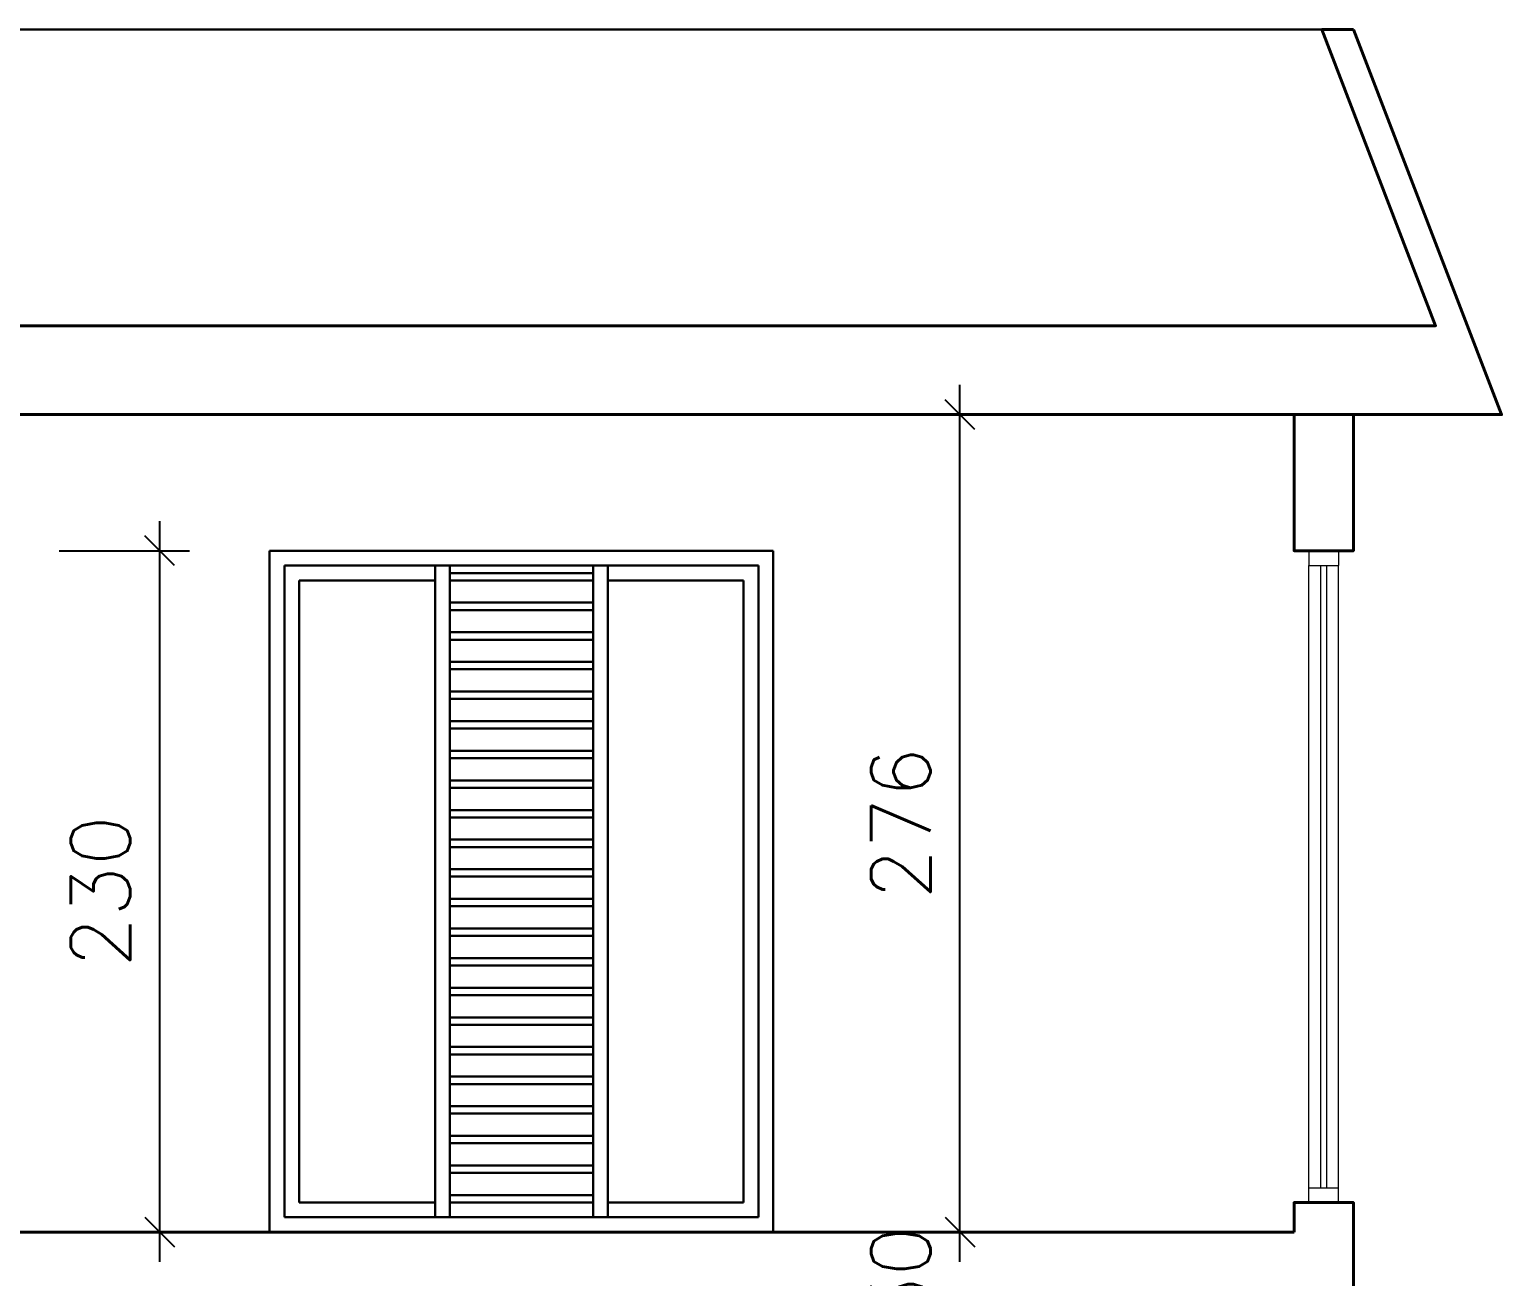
# Model space of a CAD drawing. Header units: millimetres. Extents: x -5645 to 36496, y -6563 to 7144.
# Drawn here: x 7214.8 to 7711.7, y 132.3 to 553.3 of the extents above; entities that cross this region are included whole.
import ezdxf

# ---------------------------------------------------------------- set-up
doc = ezdxf.new("R2010")
doc.units = ezdxf.units.MM
doc.header["$LTSCALE"] = 100
doc.layers.get('0').update_dxf_attribs({"lineweight": 40})
doc.layers.add('DIM', color=8, linetype='Continuous')
doc.layers.add('WE', color=4, linetype='Continuous', lineweight=30)
doc.layers.add('WIN', color=4, linetype='Continuous', lineweight=9)
doc.styles.add('SDIM', font='ROMANSP.shx')
doc.dimstyles.new('dim', dxfattribs={"dimscale": 100, "dimtxt": 0.2, "dimasz": 0.1, "dimexe": 0.1, "dimexo": 0, "dimgap": 0.1, "dimtad": 1, "dimdec": 0, "dimzin": 0, "dimdsep": 46, "dimtxsty": 'SDIM', "dimblk1": 'OBLIQUE', "dimblk2": 'OBLIQUE', "dimsah": 1, "dimcen": 0.1, "dimdle": 0.1, "dimclrd": 42, "dimclre": 42, "dimclrt": 3, "dimazin": 0, "dimtfac": 0.005556, "dimtdec": 0, "dimtix": 1, "dimtofl": 0, "dimtmove": 2, "dimatfit": 3, "dimldrblk": 'OBLIQUE', "dimfxl": 1, "dimtolj": 1, "dimtzin": 0, "dimarcsym": 0})

# ---------------------------------------------------------------- blocks, each defined once
blk = doc.blocks.new('_OBLIQUE')
at = {"color": 0, "linetype": 'ByBlock'}
blk.add_line((-0.5, -0.5), (0.5, 0.5), dxfattribs=at)
blk = doc.blocks.new('*D6')
at = {"layer": 'DEFPOINTS', "color": 0, "transparency": 16777216}
for p in [(7494.94, 423.27), (7528.88, 423.27), (7494.94, 147.27)]:
    blk.add_point(p, dxfattribs=at)
at = {"layer": 'DIM', "color": 42, "lineweight": -2, "transparency": 16777216}
for p, q in [((7528.88, 137.27), (7528.88, 433.27)), ((7494.94, 423.27), (7538.88, 423.27)), ((7494.94, 147.27), (7538.88, 147.27))]:
    blk.add_line(p, q, dxfattribs=at)
at = {"layer": 'DIM', "color": 42, "lineweight": -2, "transparency": 16777216, "xscale": 10, "yscale": 10, "zscale": 10}
for p, rotation in [((7528.88, 423.27), 90), ((7528.88, 147.27), 270)]:
    blk.add_blockref('_OBLIQUE', p, dxfattribs=dict(at, rotation=rotation))
at = {"layer": 'DIM', "color": 3, "transparency": 16777216, "insert": (7508.88, 285.27), "char_height": 20, "attachment_point": 5, "rotation": 90, "style": 'SDIM'}
blk.add_mtext('\\A1;276', dxfattribs=at)
blk = doc.blocks.new('*D7')
at = {"layer": 'DEFPOINTS', "color": 0, "transparency": 16777216}
for p in [(7224.85, 377.27), (7258.79, 377.27), (7224.85, 147.27)]:
    blk.add_point(p, dxfattribs=at)
at = {"layer": 'DIM', "color": 42, "lineweight": -2, "transparency": 16777216}
for p, q in [((7258.79, 137.27), (7258.79, 387.27)), ((7224.85, 377.27), (7268.79, 377.27)), ((7224.85, 147.27), (7268.79, 147.27))]:
    blk.add_line(p, q, dxfattribs=at)
at = {"layer": 'DIM', "color": 42, "lineweight": -2, "transparency": 16777216, "xscale": 10, "yscale": 10, "zscale": 10}
for p, rotation in [((7258.79, 377.27), 90), ((7258.79, 147.27), 270)]:
    blk.add_blockref('_OBLIQUE', p, dxfattribs=dict(at, rotation=rotation))
at = {"layer": 'DIM', "color": 3, "transparency": 16777216, "insert": (7238.79, 262.27), "char_height": 20, "attachment_point": 5, "rotation": 90, "style": 'SDIM'}
blk.add_mtext('\\A1;230', dxfattribs=at)
blk = doc.blocks.new('*D10')
at = {"layer": 'DEFPOINTS', "color": 0, "transparency": 16777216}
for p in [(7494.94, 147.27), (7528.88, 147.27), (7494.94, 117.27)]:
    blk.add_point(p, dxfattribs=at)
at = {"layer": 'DIM', "color": 42, "lineweight": -2, "transparency": 16777216}
for p, q in [((7494.94, 147.27), (7538.88, 147.27)), ((7494.94, 117.27), (7538.88, 117.27))]:
    blk.add_line(p, q, dxfattribs=at)
at = {"layer": 'DIM', "color": 3, "transparency": 16777216, "insert": (7508.88, 132.27), "char_height": 20, "attachment_point": 5, "rotation": 90, "style": 'SDIM'}
blk.add_mtext('\\A1;30', dxfattribs=at)

msp = doc.modelspace()

# ---------------------------------------------------------------- linework, layer by layer
msp.add_line((6744.27, 147.27), (7641.68, 147.27))
for points in [[(6356.52, 453.27), (7689.43, 453.27), (7650.97, 553.27)], [(6404.27, 423.27), (7711.68, 423.27), (7661.68, 553.27)], [(7650.97, 553.27), (7661.68, 553.27)], [(7661.68, 423.27), (7661.68, 377.27), (7641.68, 377.27), (7641.68, 423.27)], [(7641.68, 147.27), (7641.68, 157.27), (7661.68, 157.27), (7661.68, 71.27)]]:
    msp.add_lwpolyline(points)
at = {"layer": 'WE'}
for p, q in [((7295.87, 377.27, 10), (7465.87, 377.27, 10)), ((7295.87, 362.27, 10), (7295.87, 377.27, 10)), ((7465.87, 377.27, 10), (7465.87, 362.27, 10)), ((7300.87, 372.27, 10), (7460.87, 372.27, 10)), ((7300.87, 362.27, 10), (7300.87, 372.27, 10)), ((7300.87, 362.27, 5), (7300.87, 372.27, 5)), ((7300.87, 372.27, 5), (7351.7, 372.27, 5)), ((7351.7, 372.27, 5), (7351.7, 367.27, 5)), ((7351.7, 362.27, 7.5), (7351.7, 372.27, 7.5)), ((7351.7, 372.27, 7.5), (7356.7, 372.27, 7.5)), ((7356.7, 369.77, 5), (7356.7, 372.27, 5)), ((7356.7, 372.27, 5), (7405.03, 372.27, 5)), ((7356.7, 372.27, 7.5), (7356.7, 369.77, 7.5)), ((7356.7, 369.77, 5), (7405.03, 369.77, 5)), ((7356.7, 369.77, 7.5), (7405.03, 369.77, 7.5)), ((7405.03, 372.27, 5), (7405.03, 369.77, 5)), ((7410.03, 372.27, 7.5), (7405.03, 372.27, 7.5)), ((7405.03, 372.27, 7.5), (7405.03, 369.77, 7.5)), ((7410.03, 372.27, 5), (7460.87, 372.27, 5)), ((7410.03, 367.27, 5), (7410.03, 372.27, 5)), ((7410.03, 362.27, 7.5), (7410.03, 372.27, 7.5)), ((7460.87, 372.27, 10), (7460.87, 362.27, 10)), ((7460.87, 372.27, 5), (7460.87, 362.27, 5)), ((7305.87, 362.27, 5), (7305.87, 367.27, 5)), ((7305.87, 367.27, 5), (7351.7, 367.27, 5)), ((7405.03, 367.27, 7.5), (7356.7, 367.27, 7.5)), ((7356.7, 367.27, 7.5), (7356.7, 362.27, 7.5)), ((7405.03, 367.27, 7.5), (7405.03, 362.27, 7.5)), ((7410.03, 367.27, 5), (7455.87, 367.27, 5)), ((7455.87, 367.27, 5), (7455.87, 362.27, 5)), ((7295.87, 147.27, 15), (7295.87, 362.27, 15)), ((7300.87, 237.27, 10), (7300.87, 362.27, 10)), ((7300.87, 152.27, 15), (7300.87, 362.27, 15)), ((7305.87, 157.27, 10), (7305.87, 362.27, 10)), ((7351.7, 237.27, 12.5), (7351.7, 362.27, 12.5)), ((7356.7, 362.27, 12.5), (7356.7, 359.77, 12.5)), ((7356.7, 359.77, 12.5), (7405.03, 359.77, 12.5)), ((7405.03, 362.27, 12.5), (7405.03, 359.77, 12.5)), ((7410.03, 157.27, 12.5), (7410.03, 362.27, 12.5)), ((7455.87, 362.27, 10), (7455.87, 157.27, 10)), ((7460.87, 362.27, 15), (7460.87, 237.27, 15)), ((7460.87, 362.27, 10), (7460.87, 152.27, 10)), ((7465.87, 362.27, 15), (7465.87, 147.27, 15)), ((7356.7, 357.27, 12.5), (7356.7, 349.77, 12.5)), ((7405.03, 357.27, 12.5), (7356.7, 357.27, 12.5)), ((7405.03, 357.27, 12.5), (7405.03, 349.77, 12.5)), ((7356.7, 349.77, 12.5), (7405.03, 349.77, 12.5)), ((7405.03, 347.27, 12.5), (7356.7, 347.27, 12.5)), ((7356.7, 347.27, 12.5), (7356.7, 339.77, 12.5)), ((7405.03, 347.27, 12.5), (7405.03, 339.77, 12.5)), ((7356.7, 339.77, 12.5), (7405.03, 339.77, 12.5)), ((7356.7, 337.27, 12.5), (7356.7, 329.77, 12.5)), ((7405.03, 337.27, 12.5), (7356.7, 337.27, 12.5)), ((7405.03, 337.27, 12.5), (7405.03, 329.77, 12.5)), ((7356.7, 329.77, 12.5), (7405.03, 329.77, 12.5)), ((7405.03, 327.27, 12.5), (7356.7, 327.27, 12.5)), ((7356.7, 327.27, 12.5), (7356.7, 319.77, 12.5)), ((7405.03, 327.27, 12.5), (7405.03, 319.77, 12.5)), ((7356.7, 319.77, 12.5), (7405.03, 319.77, 12.5)), ((7356.7, 317.27, 12.5), (7356.7, 309.77, 12.5)), ((7405.03, 317.27, 12.5), (7356.7, 317.27, 12.5)), ((7405.03, 317.27, 12.5), (7405.03, 309.77, 12.5)), ((7356.7, 309.77, 12.5), (7405.03, 309.77, 12.5)), ((7405.03, 307.27, 12.5), (7356.7, 307.27, 12.5)), ((7356.7, 307.27, 12.5), (7356.7, 299.77, 12.5)), ((7405.03, 307.27, 12.5), (7405.03, 299.77, 12.5)), ((7356.7, 299.77, 12.5), (7405.03, 299.77, 12.5)), ((7356.7, 297.27, 12.5), (7356.7, 289.77, 12.5)), ((7405.03, 297.27, 12.5), (7356.7, 297.27, 12.5)), ((7405.03, 297.27, 12.5), (7405.03, 289.77, 12.5)), ((7356.7, 289.77, 12.5), (7405.03, 289.77, 12.5)), ((7356.7, 287.27, 12.5), (7356.7, 279.77, 12.5)), ((7405.03, 287.27, 12.5), (7356.7, 287.27, 12.5)), ((7405.03, 287.27, 12.5), (7405.03, 279.77, 12.5)), ((7356.7, 279.77, 12.5), (7405.03, 279.77, 12.5)), ((7356.7, 277.27, 12.5), (7356.7, 269.77, 12.5)), ((7405.03, 277.27, 12.5), (7356.7, 277.27, 12.5)), ((7405.03, 277.27, 12.5), (7405.03, 269.77, 12.5)), ((7356.7, 269.77, 12.5), (7405.03, 269.77, 12.5)), ((7405.03, 267.27, 12.5), (7356.7, 267.27, 12.5)), ((7356.7, 267.27, 12.5), (7356.7, 259.77, 12.5)), ((7405.03, 267.27, 12.5), (7405.03, 259.77, 12.5)), ((7356.7, 259.77, 12.5), (7405.03, 259.77, 12.5)), ((7356.7, 257.27, 12.5), (7356.7, 249.77, 12.5)), ((7405.03, 257.27, 12.5), (7356.7, 257.27, 12.5)), ((7405.03, 257.27, 12.5), (7405.03, 249.77, 12.5)), ((7356.7, 249.77, 12.5), (7405.03, 249.77, 12.5)), ((7405.03, 247.27, 12.5), (7356.7, 247.27, 12.5)), ((7356.7, 247.27, 12.5), (7356.7, 157.27, 12.5)), ((7405.03, 247.27, 12.5), (7405.03, 239.77, 12.5)), ((7356.7, 239.77, 12.5), (7405.03, 239.77, 12.5)), ((7405.03, 237.27, 12.5), (7356.7, 237.27, 12.5)), ((7356.7, 229.77, 12.5), (7405.03, 229.77, 12.5)), ((7405.03, 227.27, 12.5), (7356.7, 227.27, 12.5)), ((7356.7, 227.27, 12.5), (7356.7, 219.77, 12.5)), ((7405.03, 227.27, 12.5), (7405.03, 219.77, 12.5)), ((7356.7, 219.77, 12.5), (7405.03, 219.77, 12.5)), ((7356.7, 217.27, 12.5), (7356.7, 209.77, 12.5)), ((7405.03, 217.27, 12.5), (7356.7, 217.27, 12.5)), ((7405.03, 217.27, 12.5), (7405.03, 209.77, 12.5)), ((7356.7, 209.77, 12.5), (7405.03, 209.77, 12.5)), ((7405.03, 207.27, 12.5), (7356.7, 207.27, 12.5)), ((7356.7, 207.27, 12.5), (7356.7, 199.77, 12.5)), ((7405.03, 207.27, 12.5), (7405.03, 199.77, 12.5)), ((7356.7, 199.77, 12.5), (7405.03, 199.77, 12.5)), ((7405.03, 197.27, 12.5), (7356.7, 197.27, 12.5)), ((7356.7, 189.77, 12.5), (7405.03, 189.77, 12.5)), ((7405.03, 187.27, 12.5), (7356.7, 187.27, 12.5)), ((7356.7, 179.77, 12.5), (7405.03, 179.77, 12.5)), ((7405.03, 177.27, 12.5), (7356.7, 177.27, 12.5)), ((7356.7, 177.27, 12.5), (7356.7, 169.77, 12.5)), ((7405.03, 177.27, 12.5), (7405.03, 169.77, 12.5)), ((7356.7, 169.77, 12.5), (7405.03, 169.77, 12.5)), ((7405.03, 167.27, 12.5), (7356.7, 167.27, 12.5)), ((7356.7, 167.27, 12.5), (7356.7, 159.77, 12.5)), ((7405.03, 167.27, 12.5), (7405.03, 159.77, 12.5)), ((7356.7, 159.77, 12.5), (7405.03, 159.77, 12.5)), ((7351.7, 157.27, 10), (7305.87, 157.27, 10)), ((7351.7, 157.27, 10), (7351.7, 152.27, 10)), ((7356.7, 157.27, 12.5), (7356.7, 152.27, 12.5)), ((7405.03, 157.27, 12.5), (7356.7, 157.27, 12.5)), ((7356.7, 152.27, 10), (7356.7, 157.27, 10)), ((7405.03, 157.27, 10), (7356.7, 157.27, 10)), ((7405.03, 157.27, 12.5), (7405.03, 152.27, 12.5)), ((7405.03, 157.27, 10), (7405.03, 152.27, 10)), ((7455.87, 157.27, 10), (7410.03, 157.27, 10)), ((7410.03, 152.27, 10), (7410.03, 157.27, 10)), ((7351.7, 152.27, 10), (7300.87, 152.27, 10)), ((7460.87, 152.27, 15), (7300.87, 152.27, 15)), ((7356.7, 152.27, 12.5), (7351.7, 152.27, 12.5)), ((7405.03, 152.27, 10), (7356.7, 152.27, 10)), ((7405.03, 152.27, 12.5), (7410.03, 152.27, 12.5)), ((7460.87, 152.27, 10), (7410.03, 152.27, 10))]:
    msp.add_line(p, q, dxfattribs=at)
at = {"layer": 'WE', "extrusion": (-1, 7.49855e-33, 1.22461e-16)}
for p, q in [((7295.87, 362.27, 10), (7295.87, 377.27, 10)), ((7295.87, 362.27), (7295.87, 377.27)), ((7295.87, 377.27), (7295.87, 377.27, 10)), ((7351.7, 362.27, 7.5), (7351.7, 372.27, 7.5)), ((7351.7, 372.27, -2.5), (7351.7, 362.27, -2.5)), ((7351.7, 372.27, 5), (7351.7, 372.27, 7.5)), ((7351.7, 372.27, -2.5), (7351.7, 372.27)), ((7351.7, 372.27, 5), (7351.7, 367.27, 5)), ((7351.7, 367.27), (7351.7, 372.27)), ((7405.03, 362.27, -2.5), (7405.03, 372.27, -2.5)), ((7405.03, 372.27, -2.5), (7405.03, 372.27)), ((7405.03, 367.27), (7405.03, 372.27)), ((7405.03, 372.27, 5), (7405.03, 369.77, 5)), ((7405.03, 372.27, 5), (7405.03, 372.27, 7.5)), ((7405.03, 372.27, 7.5), (7405.03, 369.77, 7.5)), ((7405.03, 369.77, 5), (7405.03, 369.77, 7.5)), ((7460.87, 372.27, 10), (7460.87, 362.27, 10)), ((7460.87, 372.27, 5), (7460.87, 362.27, 5)), ((7460.87, 372.27, 5), (7460.87, 372.27, 10)), ((7351.7, 367.27, 5), (7351.7, 367.27)), ((7405.03, 367.27, 7.5), (7405.03, 362.27, 7.5)), ((7405.03, 367.27), (7405.03, 367.27, 7.5)), ((7455.87, 367.27, 5), (7455.87, 362.27, 5)), ((7455.87, 362.27), (7455.87, 367.27)), ((7455.87, 367.27), (7455.87, 367.27, 5)), ((7295.87, 147.27, 5), (7295.87, 362.27, 5)), ((7295.87, 362.27, 5), (7295.87, 362.27, 15)), ((7295.87, 147.27, 15), (7295.87, 362.27, 15)), ((7295.87, 362.27, 10), (7295.87, 362.27)), ((7351.7, 362.27, 2.5), (7351.7, 237.27, 2.5)), ((7351.7, 362.27, 2.5), (7351.7, 362.27, 12.5)), ((7351.7, 157.27, 12.5), (7351.7, 362.27, 12.5)), ((7351.7, 362.27, 7.5), (7351.7, 362.27, -2.5)), ((7405.03, 237.27, 2.5), (7405.03, 362.27, 2.5)), ((7405.03, 362.27, 2.5), (7405.03, 362.27, 12.5)), ((7405.03, 362.27, 12.5), (7405.03, 359.77, 12.5)), ((7405.03, 362.27, 7.5), (7405.03, 362.27, -2.5)), ((7405.03, 359.77, 10), (7405.03, 359.77, 12.5)), ((7405.03, 359.77, 10), (7405.03, 357.27, 10)), ((7455.87, 237.27, 5), (7455.87, 362.27, 5)), ((7455.87, 362.27, 5), (7455.87, 362.27, 10)), ((7455.87, 362.27, 10), (7455.87, 237.27, 10)), ((7455.87, 362.27, 5), (7455.87, 362.27)), ((7460.87, 362.27, 10), (7460.87, 237.27, 10)), ((7460.87, 362.27, 10), (7460.87, 362.27, 15)), ((7460.87, 362.27, 15), (7460.87, 237.27, 15)), ((7460.87, 362.27, 10), (7460.87, 362.27, 5)), ((7405.03, 357.27, 10), (7405.03, 357.27, 12.5)), ((7405.03, 357.27, 12.5), (7405.03, 349.77, 12.5)), ((7405.03, 349.77, 10), (7405.03, 349.77, 12.5)), ((7405.03, 349.77, 10), (7405.03, 347.27, 10)), ((7405.03, 347.27, 10), (7405.03, 347.27, 12.5)), ((7405.03, 347.27, 12.5), (7405.03, 339.77, 12.5)), ((7405.03, 339.77, 10), (7405.03, 339.77, 12.5)), ((7405.03, 339.77, 10), (7405.03, 337.27, 10)), ((7405.03, 337.27, 10), (7405.03, 337.27, 12.5)), ((7405.03, 337.27, 12.5), (7405.03, 329.77, 12.5)), ((7405.03, 329.77, 10), (7405.03, 329.77, 12.5)), ((7405.03, 329.77, 10), (7405.03, 327.27, 10)), ((7405.03, 327.27, 10), (7405.03, 327.27, 12.5)), ((7405.03, 327.27, 12.5), (7405.03, 319.77, 12.5)), ((7405.03, 319.77, 10), (7405.03, 319.77, 12.5)), ((7405.03, 319.77, 10), (7405.03, 317.27, 10)), ((7405.03, 317.27, 10), (7405.03, 317.27, 12.5)), ((7405.03, 317.27, 12.5), (7405.03, 309.77, 12.5)), ((7405.03, 309.77, 10), (7405.03, 309.77, 12.5)), ((7405.03, 309.77, 10), (7405.03, 307.27, 10)), ((7405.03, 307.27, 10), (7405.03, 307.27, 12.5)), ((7405.03, 307.27, 12.5), (7405.03, 299.77, 12.5)), ((7405.03, 299.77, 10), (7405.03, 299.77, 12.5)), ((7405.03, 299.77, 10), (7405.03, 297.27, 10)), ((7405.03, 297.27, 10), (7405.03, 297.27, 12.5)), ((7405.03, 297.27, 12.5), (7405.03, 289.77, 12.5)), ((7405.03, 289.77, 10), (7405.03, 289.77, 12.5)), ((7405.03, 289.77, 10), (7405.03, 287.27, 10)), ((7405.03, 287.27, 10), (7405.03, 287.27, 12.5)), ((7405.03, 287.27, 12.5), (7405.03, 279.77, 12.5)), ((7405.03, 279.77, 10), (7405.03, 279.77, 12.5)), ((7405.03, 279.77, 10), (7405.03, 277.27, 10)), ((7405.03, 277.27, 10), (7405.03, 277.27, 12.5)), ((7405.03, 277.27, 12.5), (7405.03, 269.77, 12.5)), ((7405.03, 269.77, 10), (7405.03, 269.77, 12.5)), ((7405.03, 269.77, 10), (7405.03, 267.27, 10)), ((7405.03, 267.27, 10), (7405.03, 267.27, 12.5)), ((7405.03, 267.27, 12.5), (7405.03, 259.77, 12.5)), ((7405.03, 259.77, 10), (7405.03, 259.77, 12.5)), ((7405.03, 259.77, 10), (7405.03, 257.27, 10)), ((7405.03, 257.27, 12.5), (7405.03, 249.77, 12.5)), ((7405.03, 257.27, 10), (7405.03, 257.27, 12.5)), ((7405.03, 249.77, 10), (7405.03, 247.27, 10)), ((7405.03, 249.77, 10), (7405.03, 249.77, 12.5)), ((7405.03, 247.27, 12.5), (7405.03, 157.27, 12.5)), ((7405.03, 247.27, 10), (7405.03, 247.27, 12.5)), ((7405.03, 227.27, 12.5), (7405.03, 219.77, 12.5)), ((7405.03, 219.77, 10), (7405.03, 217.27, 10)), ((7405.03, 219.77, 10), (7405.03, 219.77, 12.5)), ((7405.03, 217.27, 12.5), (7405.03, 209.77, 12.5)), ((7405.03, 217.27, 10), (7405.03, 217.27, 12.5)), ((7405.03, 209.77, 10), (7405.03, 207.27, 10)), ((7405.03, 209.77, 10), (7405.03, 209.77, 12.5)), ((7405.03, 207.27, 12.5), (7405.03, 199.77, 12.5)), ((7405.03, 207.27, 10), (7405.03, 207.27, 12.5)), ((7405.03, 199.77, 10), (7405.03, 197.27, 10)), ((7405.03, 199.77, 10), (7405.03, 199.77, 12.5)), ((7405.03, 197.27, 10), (7405.03, 197.27, 12.5)), ((7405.03, 179.77, 10), (7405.03, 177.27, 10)), ((7405.03, 179.77, 10), (7405.03, 179.77, 12.5)), ((7405.03, 177.27, 12.5), (7405.03, 169.77, 12.5)), ((7405.03, 177.27, 10), (7405.03, 177.27, 12.5)), ((7405.03, 169.77, 10), (7405.03, 167.27, 10)), ((7405.03, 169.77, 10), (7405.03, 169.77, 12.5)), ((7405.03, 167.27, 12.5), (7405.03, 159.77, 12.5)), ((7405.03, 167.27, 10), (7405.03, 167.27, 12.5)), ((7405.03, 159.77, 10), (7405.03, 157.27, 10)), ((7405.03, 159.77, 10), (7405.03, 159.77, 12.5)), ((7351.7, 152.27, 5), (7351.7, 157.27, 5)), ((7351.7, 157.27, 5), (7351.7, 157.27, 10)), ((7351.7, 157.27, 10), (7351.7, 152.27, 10)), ((7405.03, 152.27, 5), (7405.03, 157.27, 5)), ((7405.03, 157.27, 5), (7405.03, 157.27, 10)), ((7405.03, 157.27, 10), (7405.03, 152.27, 10)), ((7405.03, 157.27, 10), (7405.03, 157.27, 12.5)), ((7405.03, 157.27, 12.5), (7405.03, 152.27, 12.5)), ((7455.87, 157.27, 5), (7455.87, 157.27, 10)), ((7351.7, 152.27, 2.5), (7351.7, 152.27, 5)), ((7351.7, 152.27, 10), (7351.7, 152.27, 12.5)), ((7405.03, 152.27, 2.5), (7405.03, 152.27, 5)), ((7405.03, 152.27, 10), (7405.03, 152.27, 12.5)), ((7460.87, 152.27, 10), (7460.87, 152.27, 15))]:
    msp.add_line(p, q, dxfattribs=at)
at = {"layer": 'WE', "extrusion": (0, 1, -6.12323e-17)}
for p, q in [((7295.87, 377.27, 10), (7465.87, 377.27, 10)), ((7295.87, 377.27), (7295.87, 377.27, 10)), ((7295.87, 377.27), (7465.87, 377.27)), ((7465.87, 377.27), (7465.87, 377.27, 10)), ((7351.7, 372.27), (7356.7, 372.27)), ((7351.7, 372.27, -2.5), (7351.7, 372.27)), ((7356.7, 372.27, -2.5), (7351.7, 372.27, -2.5)), ((7356.7, 372.27, -2.5), (7356.7, 372.27)), ((7356.7, 369.77, 7.5), (7405.03, 369.77, 7.5)), ((7356.7, 369.77, 5), (7356.7, 369.77, 7.5)), ((7356.7, 369.77, 5), (7405.03, 369.77, 5)), ((7405.03, 372.27), (7410.03, 372.27)), ((7405.03, 372.27, -2.5), (7405.03, 372.27)), ((7405.03, 372.27, -2.5), (7410.03, 372.27, -2.5)), ((7405.03, 369.77, 5), (7405.03, 369.77, 7.5)), ((7410.03, 372.27, -2.5), (7410.03, 372.27)), ((7295.87, 362.27, 5), (7295.87, 362.27, 15)), ((7300.87, 362.27, 15), (7300.87, 362.27, 10)), ((7305.87, 362.27, 10), (7305.87, 362.27, 5)), ((7351.7, 362.27, 2.5), (7351.7, 362.27, 12.5)), ((7356.7, 362.27, 12.5), (7356.7, 362.27, 2.5)), ((7356.7, 359.77, 12.5), (7405.03, 359.77, 12.5)), ((7356.7, 359.77, 10), (7356.7, 359.77, 12.5)), ((7356.7, 359.77, 10), (7405.03, 359.77, 10)), ((7405.03, 362.27, 2.5), (7405.03, 362.27, 12.5)), ((7405.03, 359.77, 10), (7405.03, 359.77, 12.5)), ((7410.03, 362.27, 12.5), (7410.03, 362.27, 2.5)), ((7455.87, 362.27, 5), (7455.87, 362.27, 10)), ((7460.87, 362.27, 10), (7460.87, 362.27, 15)), ((7465.87, 362.27, 15), (7465.87, 362.27, 5)), ((7356.7, 349.77, 12.5), (7405.03, 349.77, 12.5)), ((7356.7, 349.77, 10), (7356.7, 349.77, 12.5)), ((7356.7, 349.77, 10), (7405.03, 349.77, 10)), ((7405.03, 349.77, 10), (7405.03, 349.77, 12.5)), ((7356.7, 339.77, 12.5), (7405.03, 339.77, 12.5)), ((7356.7, 339.77, 10), (7356.7, 339.77, 12.5)), ((7356.7, 339.77, 10), (7405.03, 339.77, 10)), ((7405.03, 339.77, 10), (7405.03, 339.77, 12.5)), ((7356.7, 329.77, 12.5), (7405.03, 329.77, 12.5)), ((7356.7, 329.77, 10), (7356.7, 329.77, 12.5)), ((7356.7, 329.77, 10), (7405.03, 329.77, 10)), ((7405.03, 329.77, 10), (7405.03, 329.77, 12.5)), ((7356.7, 319.77, 12.5), (7405.03, 319.77, 12.5)), ((7356.7, 319.77, 10), (7356.7, 319.77, 12.5)), ((7356.7, 319.77, 10), (7405.03, 319.77, 10)), ((7405.03, 319.77, 10), (7405.03, 319.77, 12.5)), ((7356.7, 309.77, 12.5), (7405.03, 309.77, 12.5)), ((7356.7, 309.77, 10), (7356.7, 309.77, 12.5)), ((7356.7, 309.77, 10), (7405.03, 309.77, 10)), ((7405.03, 309.77, 10), (7405.03, 309.77, 12.5)), ((7356.7, 299.77, 12.5), (7405.03, 299.77, 12.5)), ((7356.7, 299.77, 10), (7356.7, 299.77, 12.5)), ((7356.7, 299.77, 10), (7405.03, 299.77, 10)), ((7405.03, 299.77, 10), (7405.03, 299.77, 12.5)), ((7356.7, 289.77, 12.5), (7405.03, 289.77, 12.5)), ((7356.7, 289.77, 10), (7356.7, 289.77, 12.5)), ((7356.7, 289.77, 10), (7405.03, 289.77, 10)), ((7405.03, 289.77, 10), (7405.03, 289.77, 12.5)), ((7356.7, 279.77, 12.5), (7405.03, 279.77, 12.5)), ((7356.7, 279.77, 10), (7356.7, 279.77, 12.5)), ((7356.7, 279.77, 10), (7405.03, 279.77, 10)), ((7405.03, 279.77, 10), (7405.03, 279.77, 12.5)), ((7356.7, 269.77, 12.5), (7405.03, 269.77, 12.5)), ((7356.7, 269.77, 10), (7356.7, 269.77, 12.5)), ((7356.7, 269.77, 10), (7405.03, 269.77, 10)), ((7405.03, 269.77, 10), (7405.03, 269.77, 12.5)), ((7356.7, 259.77, 12.5), (7405.03, 259.77, 12.5)), ((7356.7, 259.77, 10), (7356.7, 259.77, 12.5)), ((7356.7, 259.77, 10), (7405.03, 259.77, 10)), ((7405.03, 259.77, 10), (7405.03, 259.77, 12.5)), ((7356.7, 249.77, 12.5), (7405.03, 249.77, 12.5)), ((7356.7, 249.77, 10), (7356.7, 249.77, 12.5)), ((7356.7, 249.77, 10), (7405.03, 249.77, 10)), ((7405.03, 249.77, 10), (7405.03, 249.77, 12.5)), ((7356.7, 219.77, 12.5), (7405.03, 219.77, 12.5)), ((7356.7, 219.77, 10), (7356.7, 219.77, 12.5)), ((7356.7, 219.77, 10), (7405.03, 219.77, 10)), ((7405.03, 219.77, 10), (7405.03, 219.77, 12.5)), ((7356.7, 209.77, 12.5), (7405.03, 209.77, 12.5)), ((7356.7, 209.77, 10), (7356.7, 209.77, 12.5)), ((7356.7, 209.77, 10), (7405.03, 209.77, 10)), ((7405.03, 209.77, 10), (7405.03, 209.77, 12.5)), ((7356.7, 199.77, 12.5), (7405.03, 199.77, 12.5)), ((7356.7, 199.77, 10), (7356.7, 199.77, 12.5)), ((7356.7, 199.77, 10), (7405.03, 199.77, 10)), ((7405.03, 199.77, 10), (7405.03, 199.77, 12.5)), ((7356.7, 189.77, 12.5), (7405.03, 189.77, 12.5)), ((7356.7, 189.77, 10), (7405.03, 189.77, 10)), ((7356.7, 179.77, 12.5), (7405.03, 179.77, 12.5)), ((7356.7, 179.77, 10), (7356.7, 179.77, 12.5)), ((7356.7, 179.77, 10), (7405.03, 179.77, 10)), ((7405.03, 179.77, 10), (7405.03, 179.77, 12.5)), ((7356.7, 169.77, 12.5), (7405.03, 169.77, 12.5)), ((7356.7, 169.77, 10), (7356.7, 169.77, 12.5)), ((7356.7, 169.77, 10), (7405.03, 169.77, 10)), ((7405.03, 169.77, 10), (7405.03, 169.77, 12.5)), ((7356.7, 159.77, 12.5), (7405.03, 159.77, 12.5)), ((7356.7, 159.77, 10), (7356.7, 159.77, 12.5)), ((7356.7, 159.77, 10), (7405.03, 159.77, 10)), ((7405.03, 159.77, 10), (7405.03, 159.77, 12.5)), ((7305.87, 157.27, 5), (7351.7, 157.27, 5)), ((7351.7, 157.27, 10), (7305.87, 157.27, 10)), ((7305.87, 157.27, 5), (7305.87, 157.27, 10)), ((7351.7, 157.27, 5), (7351.7, 157.27, 10)), ((7356.7, 157.27, 10), (7356.7, 157.27, 5)), ((7405.03, 157.27, 10), (7356.7, 157.27, 10)), ((7356.7, 157.27, 5), (7405.03, 157.27, 5)), ((7405.03, 157.27, 5), (7405.03, 157.27, 10)), ((7410.03, 157.27, 10), (7410.03, 157.27, 5)), ((7455.87, 157.27, 10), (7410.03, 157.27, 10)), ((7410.03, 157.27, 5), (7455.87, 157.27, 5)), ((7455.87, 157.27, 5), (7455.87, 157.27, 10)), ((7460.87, 152.27, 15), (7300.87, 152.27, 15)), ((7300.87, 152.27, 10), (7300.87, 152.27, 15)), ((7351.7, 152.27, 10), (7300.87, 152.27, 10)), ((7351.7, 152.27, 10), (7351.7, 152.27, 12.5)), ((7356.7, 152.27, 12.5), (7351.7, 152.27, 12.5)), ((7405.03, 152.27, 10), (7356.7, 152.27, 10)), ((7356.7, 152.27, 10), (7356.7, 152.27, 12.5)), ((7405.03, 152.27, 12.5), (7410.03, 152.27, 12.5)), ((7405.03, 152.27, 10), (7405.03, 152.27, 12.5)), ((7460.87, 152.27, 10), (7410.03, 152.27, 10)), ((7410.03, 152.27, 10), (7410.03, 152.27, 12.5)), ((7460.87, 152.27, 10), (7460.87, 152.27, 15))]:
    msp.add_line(p, q, dxfattribs=at)
at = {"layer": 'WE', "extrusion": (-1.22461e-16, -6.12323e-17, -1)}
for p, q in [((7295.87, 377.27), (7465.87, 377.27)), ((7295.87, 362.27), (7295.87, 377.27)), ((7465.87, 377.27), (7465.87, 362.27)), ((7351.7, 372.27, -2.5), (7351.7, 362.27, -2.5)), ((7356.7, 372.27, -2.5), (7351.7, 372.27, -2.5)), ((7351.7, 367.27), (7351.7, 372.27)), ((7351.7, 372.27), (7356.7, 372.27)), ((7356.7, 362.27, -2.5), (7356.7, 372.27, -2.5)), ((7356.7, 372.27), (7356.7, 367.27)), ((7405.03, 362.27, -2.5), (7405.03, 372.27, -2.5)), ((7405.03, 372.27, -2.5), (7410.03, 372.27, -2.5)), ((7405.03, 372.27), (7410.03, 372.27)), ((7405.03, 367.27), (7405.03, 372.27)), ((7410.03, 372.27, -2.5), (7410.03, 362.27, -2.5)), ((7410.03, 372.27), (7410.03, 367.27)), ((7305.87, 367.27), (7305.87, 362.27)), ((7351.7, 367.27), (7305.87, 367.27)), ((7405.03, 367.27), (7356.7, 367.27)), ((7455.87, 367.27), (7410.03, 367.27)), ((7455.87, 362.27), (7455.87, 367.27)), ((7295.87, 147.27, 5), (7295.87, 362.27, 5)), ((7305.87, 362.27, 5), (7305.87, 237.27, 5)), ((7351.7, 362.27, 2.5), (7351.7, 237.27, 2.5)), ((7356.7, 237.27, 2.5), (7356.7, 362.27, 2.5)), ((7356.7, 357.27, 10), (7356.7, 359.77, 10)), ((7356.7, 359.77, 10), (7405.03, 359.77, 10)), ((7405.03, 237.27, 2.5), (7405.03, 362.27, 2.5)), ((7405.03, 359.77, 10), (7405.03, 357.27, 10)), ((7410.03, 362.27, 2.5), (7410.03, 237.27, 2.5)), ((7455.87, 237.27, 5), (7455.87, 362.27, 5)), ((7465.87, 362.27, 5), (7465.87, 237.27, 5)), ((7405.03, 357.27, 10), (7356.7, 357.27, 10)), ((7356.7, 347.27, 10), (7356.7, 349.77, 10)), ((7356.7, 349.77, 10), (7405.03, 349.77, 10)), ((7405.03, 349.77, 10), (7405.03, 347.27, 10)), ((7405.03, 347.27, 10), (7356.7, 347.27, 10)), ((7356.7, 337.27, 10), (7356.7, 339.77, 10)), ((7356.7, 339.77, 10), (7405.03, 339.77, 10)), ((7405.03, 339.77, 10), (7405.03, 337.27, 10)), ((7405.03, 337.27, 10), (7356.7, 337.27, 10)), ((7356.7, 327.27, 10), (7356.7, 329.77, 10)), ((7356.7, 329.77, 10), (7405.03, 329.77, 10)), ((7405.03, 329.77, 10), (7405.03, 327.27, 10)), ((7405.03, 327.27, 10), (7356.7, 327.27, 10)), ((7356.7, 317.27, 10), (7356.7, 319.77, 10)), ((7356.7, 319.77, 10), (7405.03, 319.77, 10)), ((7405.03, 319.77, 10), (7405.03, 317.27, 10)), ((7405.03, 317.27, 10), (7356.7, 317.27, 10)), ((7356.7, 307.27, 10), (7356.7, 309.77, 10)), ((7356.7, 309.77, 10), (7405.03, 309.77, 10)), ((7405.03, 309.77, 10), (7405.03, 307.27, 10)), ((7405.03, 307.27, 10), (7356.7, 307.27, 10)), ((7356.7, 297.27, 10), (7356.7, 299.77, 10)), ((7356.7, 299.77, 10), (7405.03, 299.77, 10)), ((7405.03, 299.77, 10), (7405.03, 297.27, 10)), ((7405.03, 297.27, 10), (7356.7, 297.27, 10)), ((7356.7, 287.27, 10), (7356.7, 289.77, 10)), ((7356.7, 289.77, 10), (7405.03, 289.77, 10)), ((7405.03, 289.77, 10), (7405.03, 287.27, 10)), ((7405.03, 287.27, 10), (7356.7, 287.27, 10)), ((7356.7, 277.27, 10), (7356.7, 279.77, 10)), ((7356.7, 279.77, 10), (7405.03, 279.77, 10)), ((7405.03, 279.77, 10), (7405.03, 277.27, 10)), ((7405.03, 277.27, 10), (7356.7, 277.27, 10)), ((7356.7, 267.27, 10), (7356.7, 269.77, 10)), ((7356.7, 269.77, 10), (7405.03, 269.77, 10)), ((7405.03, 269.77, 10), (7405.03, 267.27, 10)), ((7405.03, 267.27, 10), (7356.7, 267.27, 10)), ((7356.7, 257.27, 10), (7356.7, 259.77, 10)), ((7356.7, 259.77, 10), (7405.03, 259.77, 10)), ((7405.03, 259.77, 10), (7405.03, 257.27, 10)), ((7405.03, 257.27, 10), (7356.7, 257.27, 10)), ((7356.7, 247.27, 10), (7356.7, 249.77, 10)), ((7356.7, 249.77, 10), (7405.03, 249.77, 10)), ((7405.03, 249.77, 10), (7405.03, 247.27, 10)), ((7405.03, 247.27, 10), (7356.7, 247.27, 10)), ((7356.7, 217.27, 10), (7356.7, 219.77, 10)), ((7356.7, 219.77, 10), (7405.03, 219.77, 10)), ((7405.03, 219.77, 10), (7405.03, 217.27, 10)), ((7405.03, 217.27, 10), (7356.7, 217.27, 10)), ((7356.7, 207.27, 10), (7356.7, 209.77, 10)), ((7356.7, 209.77, 10), (7405.03, 209.77, 10)), ((7405.03, 209.77, 10), (7405.03, 207.27, 10)), ((7405.03, 207.27, 10), (7356.7, 207.27, 10)), ((7356.7, 197.27, 10), (7356.7, 199.77, 10)), ((7356.7, 199.77, 10), (7405.03, 199.77, 10)), ((7405.03, 199.77, 10), (7405.03, 197.27, 10)), ((7405.03, 197.27, 10), (7356.7, 197.27, 10)), ((7356.7, 189.77, 10), (7405.03, 189.77, 10)), ((7405.03, 187.27, 10), (7356.7, 187.27, 10)), ((7356.7, 177.27, 10), (7356.7, 179.77, 10)), ((7356.7, 179.77, 10), (7405.03, 179.77, 10)), ((7405.03, 179.77, 10), (7405.03, 177.27, 10)), ((7405.03, 177.27, 10), (7356.7, 177.27, 10)), ((7356.7, 167.27, 10), (7356.7, 169.77, 10)), ((7356.7, 169.77, 10), (7405.03, 169.77, 10)), ((7405.03, 169.77, 10), (7405.03, 167.27, 10)), ((7405.03, 167.27, 10), (7356.7, 167.27, 10)), ((7356.7, 157.27, 10), (7356.7, 159.77, 10)), ((7356.7, 159.77, 10), (7405.03, 159.77, 10)), ((7405.03, 159.77, 10), (7405.03, 157.27, 10)), ((7305.87, 157.27, 5), (7351.7, 157.27, 5)), ((7351.7, 152.27, 5), (7351.7, 157.27, 5)), ((7356.7, 157.27, 5), (7405.03, 157.27, 5)), ((7356.7, 157.27, 5), (7356.7, 152.27, 5)), ((7405.03, 157.27, 10), (7356.7, 157.27, 10)), ((7405.03, 152.27, 5), (7405.03, 157.27, 5)), ((7410.03, 157.27, 5), (7455.87, 157.27, 5)), ((7410.03, 157.27, 5), (7410.03, 152.27, 5)), ((7356.7, 152.27, 5), (7351.7, 152.27, 5)), ((7351.7, 152.27, 2.5), (7356.7, 152.27, 2.5)), ((7410.03, 152.27, 2.5), (7405.03, 152.27, 2.5)), ((7410.03, 152.27, 5), (7405.03, 152.27, 5))]:
    msp.add_line(p, q, dxfattribs=at)
at = {"layer": 'WE', "extrusion": (1, -7.49855e-33, -1.22461e-16)}
for p, q in [((7465.87, 377.27), (7465.87, 362.27)), ((7465.87, 377.27, 10), (7465.87, 362.27, 10)), ((7465.87, 377.27), (7465.87, 377.27, 10)), ((7300.87, 362.27, 5), (7300.87, 372.27, 5)), ((7300.87, 362.27, 10), (7300.87, 372.27, 10)), ((7300.87, 372.27, 5), (7300.87, 372.27, 10)), ((7356.7, 369.77, 5), (7356.7, 372.27, 5)), ((7356.7, 372.27, 5), (7356.7, 372.27, 7.5)), ((7356.7, 372.27, 7.5), (7356.7, 369.77, 7.5)), ((7356.7, 362.27, -2.5), (7356.7, 372.27, -2.5)), ((7356.7, 372.27, -2.5), (7356.7, 372.27)), ((7356.7, 372.27), (7356.7, 367.27)), ((7356.7, 369.77, 5), (7356.7, 369.77, 7.5)), ((7410.03, 372.27, -2.5), (7410.03, 362.27, -2.5)), ((7410.03, 362.27, 7.5), (7410.03, 372.27, 7.5)), ((7410.03, 372.27, -2.5), (7410.03, 372.27)), ((7410.03, 372.27, 5), (7410.03, 372.27, 7.5)), ((7410.03, 372.27), (7410.03, 367.27)), ((7410.03, 367.27, 5), (7410.03, 372.27, 5)), ((7305.87, 367.27), (7305.87, 362.27)), ((7305.87, 362.27, 5), (7305.87, 367.27, 5)), ((7305.87, 367.27), (7305.87, 367.27, 5)), ((7356.7, 367.27, 7.5), (7356.7, 362.27, 7.5)), ((7356.7, 367.27), (7356.7, 367.27, 7.5)), ((7410.03, 367.27), (7410.03, 367.27, 5)), ((7300.87, 237.27, 15), (7300.87, 362.27, 15)), ((7300.87, 362.27, 15), (7300.87, 362.27, 10)), ((7300.87, 237.27, 10), (7300.87, 362.27, 10)), ((7300.87, 362.27, 5), (7300.87, 362.27, 10)), ((7305.87, 237.27, 10), (7305.87, 362.27, 10)), ((7305.87, 362.27, 10), (7305.87, 362.27, 5)), ((7305.87, 362.27, 5), (7305.87, 237.27, 5)), ((7305.87, 362.27), (7305.87, 362.27, 5)), ((7356.7, 237.27, 2.5), (7356.7, 362.27, 2.5)), ((7356.7, 362.27, 12.5), (7356.7, 362.27, 2.5)), ((7356.7, 362.27, 12.5), (7356.7, 359.77, 12.5)), ((7356.7, 362.27, -2.5), (7356.7, 362.27, 7.5)), ((7356.7, 359.77, 10), (7356.7, 359.77, 12.5)), ((7356.7, 357.27, 10), (7356.7, 359.77, 10)), ((7410.03, 237.27, 12.5), (7410.03, 362.27, 12.5)), ((7410.03, 362.27, 12.5), (7410.03, 362.27, 2.5)), ((7410.03, 362.27, 2.5), (7410.03, 237.27, 2.5)), ((7410.03, 362.27, -2.5), (7410.03, 362.27, 7.5)), ((7465.87, 362.27, 15), (7465.87, 237.27, 15)), ((7465.87, 362.27, 15), (7465.87, 362.27, 5)), ((7465.87, 362.27, 5), (7465.87, 237.27, 5)), ((7465.87, 362.27), (7465.87, 362.27, 10)), ((7356.7, 357.27, 12.5), (7356.7, 349.77, 12.5)), ((7356.7, 357.27, 10), (7356.7, 357.27, 12.5)), ((7356.7, 347.27, 10), (7356.7, 349.77, 10)), ((7356.7, 349.77, 10), (7356.7, 349.77, 12.5)), ((7356.7, 347.27, 12.5), (7356.7, 339.77, 12.5)), ((7356.7, 347.27, 10), (7356.7, 347.27, 12.5)), ((7356.7, 337.27, 10), (7356.7, 339.77, 10)), ((7356.7, 339.77, 10), (7356.7, 339.77, 12.5)), ((7356.7, 337.27, 12.5), (7356.7, 329.77, 12.5)), ((7356.7, 337.27, 10), (7356.7, 337.27, 12.5)), ((7356.7, 327.27, 10), (7356.7, 329.77, 10)), ((7356.7, 329.77, 10), (7356.7, 329.77, 12.5)), ((7356.7, 327.27, 12.5), (7356.7, 319.77, 12.5)), ((7356.7, 327.27, 10), (7356.7, 327.27, 12.5)), ((7356.7, 317.27, 10), (7356.7, 319.77, 10)), ((7356.7, 319.77, 10), (7356.7, 319.77, 12.5)), ((7356.7, 317.27, 12.5), (7356.7, 309.77, 12.5)), ((7356.7, 317.27, 10), (7356.7, 317.27, 12.5)), ((7356.7, 307.27, 10), (7356.7, 309.77, 10)), ((7356.7, 309.77, 10), (7356.7, 309.77, 12.5)), ((7356.7, 307.27, 12.5), (7356.7, 299.77, 12.5)), ((7356.7, 307.27, 10), (7356.7, 307.27, 12.5)), ((7356.7, 297.27, 10), (7356.7, 299.77, 10)), ((7356.7, 299.77, 10), (7356.7, 299.77, 12.5)), ((7356.7, 297.27, 12.5), (7356.7, 289.77, 12.5)), ((7356.7, 297.27, 10), (7356.7, 297.27, 12.5)), ((7356.7, 287.27, 10), (7356.7, 289.77, 10)), ((7356.7, 289.77, 10), (7356.7, 289.77, 12.5)), ((7356.7, 287.27, 12.5), (7356.7, 279.77, 12.5)), ((7356.7, 287.27, 10), (7356.7, 287.27, 12.5)), ((7356.7, 277.27, 10), (7356.7, 279.77, 10)), ((7356.7, 279.77, 10), (7356.7, 279.77, 12.5)), ((7356.7, 277.27, 12.5), (7356.7, 269.77, 12.5)), ((7356.7, 277.27, 10), (7356.7, 277.27, 12.5)), ((7356.7, 267.27, 10), (7356.7, 269.77, 10)), ((7356.7, 269.77, 10), (7356.7, 269.77, 12.5)), ((7356.7, 267.27, 12.5), (7356.7, 259.77, 12.5)), ((7356.7, 267.27, 10), (7356.7, 267.27, 12.5)), ((7356.7, 257.27, 10), (7356.7, 259.77, 10)), ((7356.7, 259.77, 10), (7356.7, 259.77, 12.5)), ((7356.7, 257.27, 12.5), (7356.7, 249.77, 12.5)), ((7356.7, 257.27, 10), (7356.7, 257.27, 12.5)), ((7356.7, 247.27, 10), (7356.7, 249.77, 10)), ((7356.7, 249.77, 10), (7356.7, 249.77, 12.5)), ((7356.7, 247.27, 10), (7356.7, 247.27, 12.5)), ((7356.7, 247.27, 12.5), (7356.7, 239.77, 12.5)), ((7356.7, 227.27, 12.5), (7356.7, 219.77, 12.5)), ((7356.7, 219.77, 10), (7356.7, 219.77, 12.5)), ((7356.7, 217.27, 10), (7356.7, 219.77, 10)), ((7356.7, 217.27, 10), (7356.7, 217.27, 12.5)), ((7356.7, 217.27, 12.5), (7356.7, 209.77, 12.5)), ((7356.7, 209.77, 10), (7356.7, 209.77, 12.5)), ((7356.7, 207.27, 10), (7356.7, 209.77, 10)), ((7356.7, 207.27, 10), (7356.7, 207.27, 12.5)), ((7356.7, 207.27, 12.5), (7356.7, 199.77, 12.5)), ((7356.7, 199.77, 10), (7356.7, 199.77, 12.5)), ((7356.7, 197.27, 10), (7356.7, 199.77, 10)), ((7356.7, 197.27, 10), (7356.7, 197.27, 12.5)), ((7356.7, 179.77, 10), (7356.7, 179.77, 12.5)), ((7356.7, 177.27, 10), (7356.7, 179.77, 10)), ((7356.7, 177.27, 10), (7356.7, 177.27, 12.5)), ((7356.7, 177.27, 12.5), (7356.7, 169.77, 12.5)), ((7356.7, 169.77, 10), (7356.7, 169.77, 12.5)), ((7356.7, 167.27, 10), (7356.7, 169.77, 10)), ((7356.7, 167.27, 10), (7356.7, 167.27, 12.5)), ((7356.7, 167.27, 12.5), (7356.7, 159.77, 12.5)), ((7356.7, 159.77, 10), (7356.7, 159.77, 12.5)), ((7356.7, 157.27, 10), (7356.7, 159.77, 10)), ((7305.87, 157.27, 5), (7305.87, 157.27, 10)), ((7356.7, 157.27, 10), (7356.7, 157.27, 5)), ((7356.7, 157.27, 5), (7356.7, 152.27, 5)), ((7356.7, 152.27, 10), (7356.7, 157.27, 10)), ((7356.7, 157.27, 10), (7356.7, 157.27, 12.5)), ((7356.7, 157.27, 12.5), (7356.7, 152.27, 12.5)), ((7410.03, 152.27, 10), (7410.03, 157.27, 10)), ((7410.03, 157.27, 10), (7410.03, 157.27, 5)), ((7410.03, 157.27, 5), (7410.03, 152.27, 5)), ((7300.87, 152.27, 10), (7300.87, 152.27, 15)), ((7356.7, 152.27, 2.5), (7356.7, 152.27, 5)), ((7356.7, 152.27, 10), (7356.7, 152.27, 12.5)), ((7410.03, 152.27, 10), (7410.03, 152.27, 12.5)), ((7410.03, 152.27, 2.5), (7410.03, 152.27, 5))]:
    msp.add_line(p, q, dxfattribs=at)
at = {"layer": 'WE', "extrusion": (0, -1, 6.12323e-17)}
for p, q in [((7300.87, 372.27, 10), (7460.87, 372.27, 10)), ((7300.87, 372.27, 5), (7300.87, 372.27, 10)), ((7300.87, 372.27, 5), (7351.7, 372.27, 5)), ((7351.7, 372.27, 5), (7351.7, 372.27, 7.5)), ((7351.7, 372.27, 7.5), (7356.7, 372.27, 7.5)), ((7356.7, 372.27, 5), (7405.03, 372.27, 5)), ((7356.7, 372.27, 5), (7356.7, 372.27, 7.5)), ((7410.03, 372.27, 7.5), (7405.03, 372.27, 7.5)), ((7405.03, 372.27, 5), (7405.03, 372.27, 7.5)), ((7410.03, 372.27, 5), (7460.87, 372.27, 5)), ((7410.03, 372.27, 5), (7410.03, 372.27, 7.5)), ((7460.87, 372.27, 5), (7460.87, 372.27, 10)), ((7305.87, 367.27, 5), (7351.7, 367.27, 5)), ((7351.7, 367.27), (7305.87, 367.27)), ((7305.87, 367.27), (7305.87, 367.27, 5)), ((7351.7, 367.27, 5), (7351.7, 367.27)), ((7405.03, 367.27, 7.5), (7356.7, 367.27, 7.5)), ((7356.7, 367.27), (7356.7, 367.27, 7.5)), ((7405.03, 367.27), (7356.7, 367.27)), ((7405.03, 367.27), (7405.03, 367.27, 7.5)), ((7410.03, 367.27), (7410.03, 367.27, 5)), ((7455.87, 367.27), (7410.03, 367.27)), ((7410.03, 367.27, 5), (7455.87, 367.27, 5)), ((7455.87, 367.27), (7455.87, 367.27, 5)), ((7295.87, 362.27, 10), (7295.87, 362.27)), ((7300.87, 362.27, 5), (7300.87, 362.27, 10)), ((7305.87, 362.27), (7305.87, 362.27, 5)), ((7351.7, 362.27, 7.5), (7351.7, 362.27, -2.5)), ((7356.7, 362.27, -2.5), (7356.7, 362.27, 7.5)), ((7405.03, 362.27, 7.5), (7405.03, 362.27, -2.5)), ((7410.03, 362.27, -2.5), (7410.03, 362.27, 7.5)), ((7455.87, 362.27, 5), (7455.87, 362.27)), ((7460.87, 362.27, 10), (7460.87, 362.27, 5)), ((7465.87, 362.27), (7465.87, 362.27, 10)), ((7405.03, 357.27, 12.5), (7356.7, 357.27, 12.5)), ((7356.7, 357.27, 10), (7356.7, 357.27, 12.5)), ((7405.03, 357.27, 10), (7356.7, 357.27, 10)), ((7405.03, 357.27, 10), (7405.03, 357.27, 12.5)), ((7405.03, 347.27, 12.5), (7356.7, 347.27, 12.5)), ((7356.7, 347.27, 10), (7356.7, 347.27, 12.5)), ((7405.03, 347.27, 10), (7356.7, 347.27, 10)), ((7405.03, 347.27, 10), (7405.03, 347.27, 12.5)), ((7405.03, 337.27, 12.5), (7356.7, 337.27, 12.5)), ((7356.7, 337.27, 10), (7356.7, 337.27, 12.5)), ((7405.03, 337.27, 10), (7356.7, 337.27, 10)), ((7405.03, 337.27, 10), (7405.03, 337.27, 12.5)), ((7405.03, 327.27, 12.5), (7356.7, 327.27, 12.5)), ((7356.7, 327.27, 10), (7356.7, 327.27, 12.5)), ((7405.03, 327.27, 10), (7356.7, 327.27, 10)), ((7405.03, 327.27, 10), (7405.03, 327.27, 12.5)), ((7405.03, 317.27, 12.5), (7356.7, 317.27, 12.5)), ((7356.7, 317.27, 10), (7356.7, 317.27, 12.5)), ((7405.03, 317.27, 10), (7356.7, 317.27, 10)), ((7405.03, 317.27, 10), (7405.03, 317.27, 12.5)), ((7405.03, 307.27, 12.5), (7356.7, 307.27, 12.5)), ((7356.7, 307.27, 10), (7356.7, 307.27, 12.5)), ((7405.03, 307.27, 10), (7356.7, 307.27, 10)), ((7405.03, 307.27, 10), (7405.03, 307.27, 12.5)), ((7405.03, 297.27, 12.5), (7356.7, 297.27, 12.5)), ((7356.7, 297.27, 10), (7356.7, 297.27, 12.5)), ((7405.03, 297.27, 10), (7356.7, 297.27, 10)), ((7405.03, 297.27, 10), (7405.03, 297.27, 12.5)), ((7405.03, 287.27, 12.5), (7356.7, 287.27, 12.5)), ((7356.7, 287.27, 10), (7356.7, 287.27, 12.5)), ((7405.03, 287.27, 10), (7356.7, 287.27, 10)), ((7405.03, 287.27, 10), (7405.03, 287.27, 12.5)), ((7405.03, 277.27, 12.5), (7356.7, 277.27, 12.5)), ((7356.7, 277.27, 10), (7356.7, 277.27, 12.5)), ((7405.03, 277.27, 10), (7356.7, 277.27, 10)), ((7405.03, 277.27, 10), (7405.03, 277.27, 12.5)), ((7405.03, 267.27, 12.5), (7356.7, 267.27, 12.5)), ((7356.7, 267.27, 10), (7356.7, 267.27, 12.5)), ((7405.03, 267.27, 10), (7356.7, 267.27, 10)), ((7405.03, 267.27, 10), (7405.03, 267.27, 12.5)), ((7405.03, 257.27, 12.5), (7356.7, 257.27, 12.5)), ((7356.7, 257.27, 10), (7356.7, 257.27, 12.5)), ((7405.03, 257.27, 10), (7356.7, 257.27, 10)), ((7405.03, 257.27, 10), (7405.03, 257.27, 12.5)), ((7405.03, 247.27, 12.5), (7356.7, 247.27, 12.5)), ((7356.7, 247.27, 10), (7356.7, 247.27, 12.5)), ((7405.03, 247.27, 10), (7356.7, 247.27, 10)), ((7405.03, 247.27, 10), (7405.03, 247.27, 12.5)), ((7405.03, 217.27, 12.5), (7356.7, 217.27, 12.5)), ((7356.7, 217.27, 10), (7356.7, 217.27, 12.5)), ((7405.03, 217.27, 10), (7356.7, 217.27, 10)), ((7405.03, 217.27, 10), (7405.03, 217.27, 12.5)), ((7405.03, 207.27, 12.5), (7356.7, 207.27, 12.5)), ((7356.7, 207.27, 10), (7356.7, 207.27, 12.5)), ((7405.03, 207.27, 10), (7356.7, 207.27, 10)), ((7405.03, 207.27, 10), (7405.03, 207.27, 12.5)), ((7405.03, 197.27, 12.5), (7356.7, 197.27, 12.5)), ((7356.7, 197.27, 10), (7356.7, 197.27, 12.5)), ((7405.03, 197.27, 10), (7356.7, 197.27, 10)), ((7405.03, 197.27, 10), (7405.03, 197.27, 12.5)), ((7405.03, 187.27, 12.5), (7356.7, 187.27, 12.5)), ((7405.03, 187.27, 10), (7356.7, 187.27, 10)), ((7405.03, 177.27, 12.5), (7356.7, 177.27, 12.5)), ((7356.7, 177.27, 10), (7356.7, 177.27, 12.5)), ((7405.03, 177.27, 10), (7356.7, 177.27, 10)), ((7405.03, 177.27, 10), (7405.03, 177.27, 12.5)), ((7405.03, 167.27, 12.5), (7356.7, 167.27, 12.5)), ((7356.7, 167.27, 10), (7356.7, 167.27, 12.5)), ((7405.03, 167.27, 10), (7356.7, 167.27, 10)), ((7405.03, 167.27, 10), (7405.03, 167.27, 12.5)), ((7405.03, 157.27, 12.5), (7356.7, 157.27, 12.5)), ((7356.7, 157.27, 10), (7356.7, 157.27, 12.5)), ((7405.03, 157.27, 10), (7356.7, 157.27, 10)), ((7405.03, 157.27, 10), (7405.03, 157.27, 12.5)), ((7356.7, 152.27, 5), (7351.7, 152.27, 5)), ((7351.7, 152.27, 2.5), (7351.7, 152.27, 5)), ((7351.7, 152.27, 2.5), (7356.7, 152.27, 2.5)), ((7356.7, 152.27, 2.5), (7356.7, 152.27, 5)), ((7410.03, 152.27, 5), (7405.03, 152.27, 5)), ((7405.03, 152.27, 2.5), (7405.03, 152.27, 5)), ((7410.03, 152.27, 2.5), (7405.03, 152.27, 2.5)), ((7410.03, 152.27, 2.5), (7410.03, 152.27, 5))]:
    msp.add_line(p, q, dxfattribs=at)
at = {"layer": 'WE'}
msp.add_lwpolyline([(7650.97, 553.27), (6394.98, 553.27)], dxfattribs=at)
at = {"layer": 'WIN', "color": 3}
for p, q in [((7646.68, 372.27), (7656.68, 372.27)), ((7646.68, 162.27), (7656.68, 162.27))]:
    msp.add_line(p, q, dxfattribs=at)
for points in [[(7646.68, 377.27), (7646.68, 372.27)], [(7656.68, 377.27), (7656.68, 372.27)], [(7646.68, 157.27), (7646.68, 162.27)], [(7656.68, 157.27), (7656.68, 162.27)]]:
    msp.add_lwpolyline(points, dxfattribs=at)
at = {"layer": 'WIN'}
for points in [[(7646.68, 162.27), (7646.68, 372.27)], [(7650.68, 162.27), (7650.68, 372.27)], [(7652.68, 162.27), (7652.68, 372.27)], [(7656.68, 162.27), (7656.68, 372.27)]]:
    msp.add_lwpolyline(points, dxfattribs=at)

# ---------------------------------------------------------------- dimensions: what is measured, and where the dimension line sits
at = {"layer": 'DIM'}
for base, p1, p2, picture, middle in [((7528.88, 423.27), (7494.94, 147.27), (7494.94, 423.27), '*D6', (7508.88, 285.27)), ((7258.79, 377.27), (7224.85, 147.27), (7224.85, 377.27), '*D7', (7238.79, 262.27)), ((7528.88, 147.27), (7494.94, 117.27), (7494.94, 147.27), '*D10', (7508.88, 132.27))]:
    dim = msp.add_linear_dim(base=base, p1=p1, p2=p2, angle=90, dimstyle='dim', dxfattribs=at)
    dim.commit()
    dim.dimension.update_dxf_attribs({"geometry": picture, "text_midpoint": middle})

doc.saveas('drawing.dxf')
